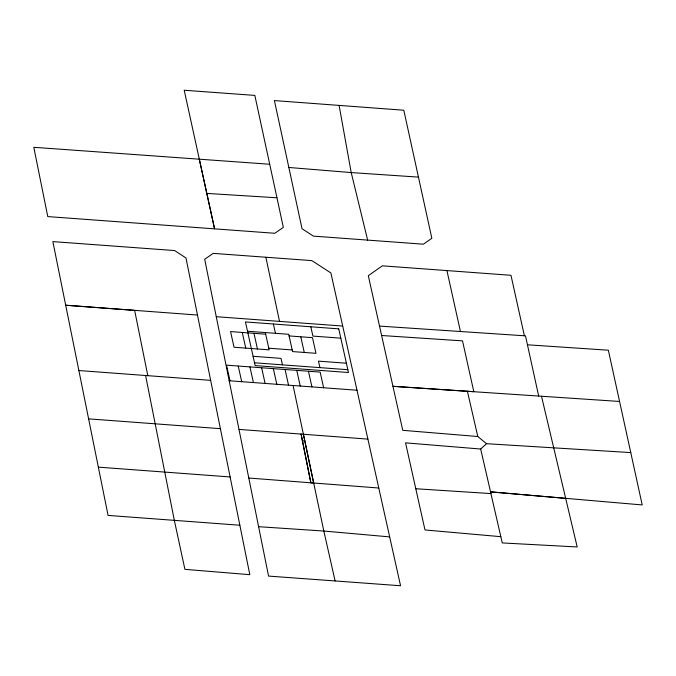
<?xml version="1.0" encoding="UTF-8"?>
<svg xmlns="http://www.w3.org/2000/svg" width="676" height="676" viewBox="0 0 676 676"><rect width="100%" height="100%" fill="white"/><g stroke="black" fill="none" stroke-linecap="round" stroke-linejoin="round"><path stroke-width="1.01" d="M500.832 536.685L424.984 529.959L405.549 442.856L480.67 449.033L486.559 443.701L630.767 452.59L642.2 504.938L490.522 491.858L502.268 542.938L577.186 546.96L541.493 396.237M269.707 164.251L254.835 95.401L184.202 90.246L206.822 193.412L276.966 197.781L283.329 227.381L274.819 233.279L47.785 216.59L33.8 147.3L269.707 164.251L276.966 197.781M415.808 488.748L490.945 493.581L480.67 449.033M524.382 335.769L510.972 275.293L382.371 265.829L368.31 275.681L379.515 326.094L525.489 335.854L538.679 396.051M527.457 344.794L608.341 350.202L630.767 452.59M381.619 335.499L462.519 340.873L473.817 391.691L392.959 386.317L619.562 401.459M258.595 526.688L323.829 531.04L389.689 536.896M418.444 177.112L351.207 172.574L288.846 167.471L274.405 100.58L403.809 110.222L431.846 238.298L423.37 244.188L313.419 236.127L302.028 228.733L288.846 167.471M216.269 316.698L342.732 326.052M335.102 580.946L268.566 576.087L204.684 259.263L213.194 253.365L311.839 260.615L330.877 272.935L400.555 585.754L335.102 580.946L323.829 531.04L293.088 385.497M197.468 315.041L65.69 305.222L52.863 241.611L174.611 250.551L185.984 257.978L249.816 574.676L184.911 569.361L174.332 520.334L145.594 375.501M247.517 331.24L288.72 334.29L292.564 351.579L315.971 353.32L312.489 337.662L289.083 335.921M340.822 338.161L312.895 336.09L310.825 326.787M265.676 334.189L230.558 331.578L234.048 347.236L269.158 349.847L265.313 332.558M268.795 348.216L292.201 349.948M253.086 356.294L281.013 358.365L282.458 364.854M346.391 363.215L318.464 361.136L319.909 367.634M254.531 362.784L347.836 369.704M229.164 380.757L357.012 390.238M147.816 375.662L134.634 310.352L65.69 305.222L78.872 370.541L210.65 380.351M239.008 429.404L367.905 439.121M88.598 418.858L220.376 428.668M98.333 467.141L230.119 476.952M239.862 525.235L108.076 515.416L78.872 370.541M248.785 478.033L378.797 488.013M310.859 482.782L301.074 434.085L310.859 482.782L313.656 482.994L303.406 434.262M302.383 440.718L304.783 440.913M486.559 443.701L477.797 436.519L402.761 430.325L379.515 326.094M490.548 491.866L565.702 498.347M367.643 240.107L351.207 172.574L339.107 105.405M467.403 391.286L477.797 436.519M323.635 387.762L320.154 372.104L226.519 365.158L230.009 380.816M300.786 336.792L304.268 352.45M308.45 371.234L311.932 386.892M296.747 370.372L300.228 386.03M285.044 369.502L288.525 385.159M273.374 324.007L275.445 333.31M273.341 368.631L276.822 384.289M253.973 333.319L257.455 348.977M261.629 367.769L265.119 383.427M242.261 332.448L245.751 348.106M249.926 366.899L253.415 382.557M238.222 366.029L241.712 381.686M446.92 270.577L460.44 331.493M199.293 159.198L214.571 228.851L206.822 193.412M265.862 257.252L279.518 321.37M338.752 328.857L245.447 321.937L255.156 365.589L348.461 372.51L338.752 328.857"/></g></svg>
